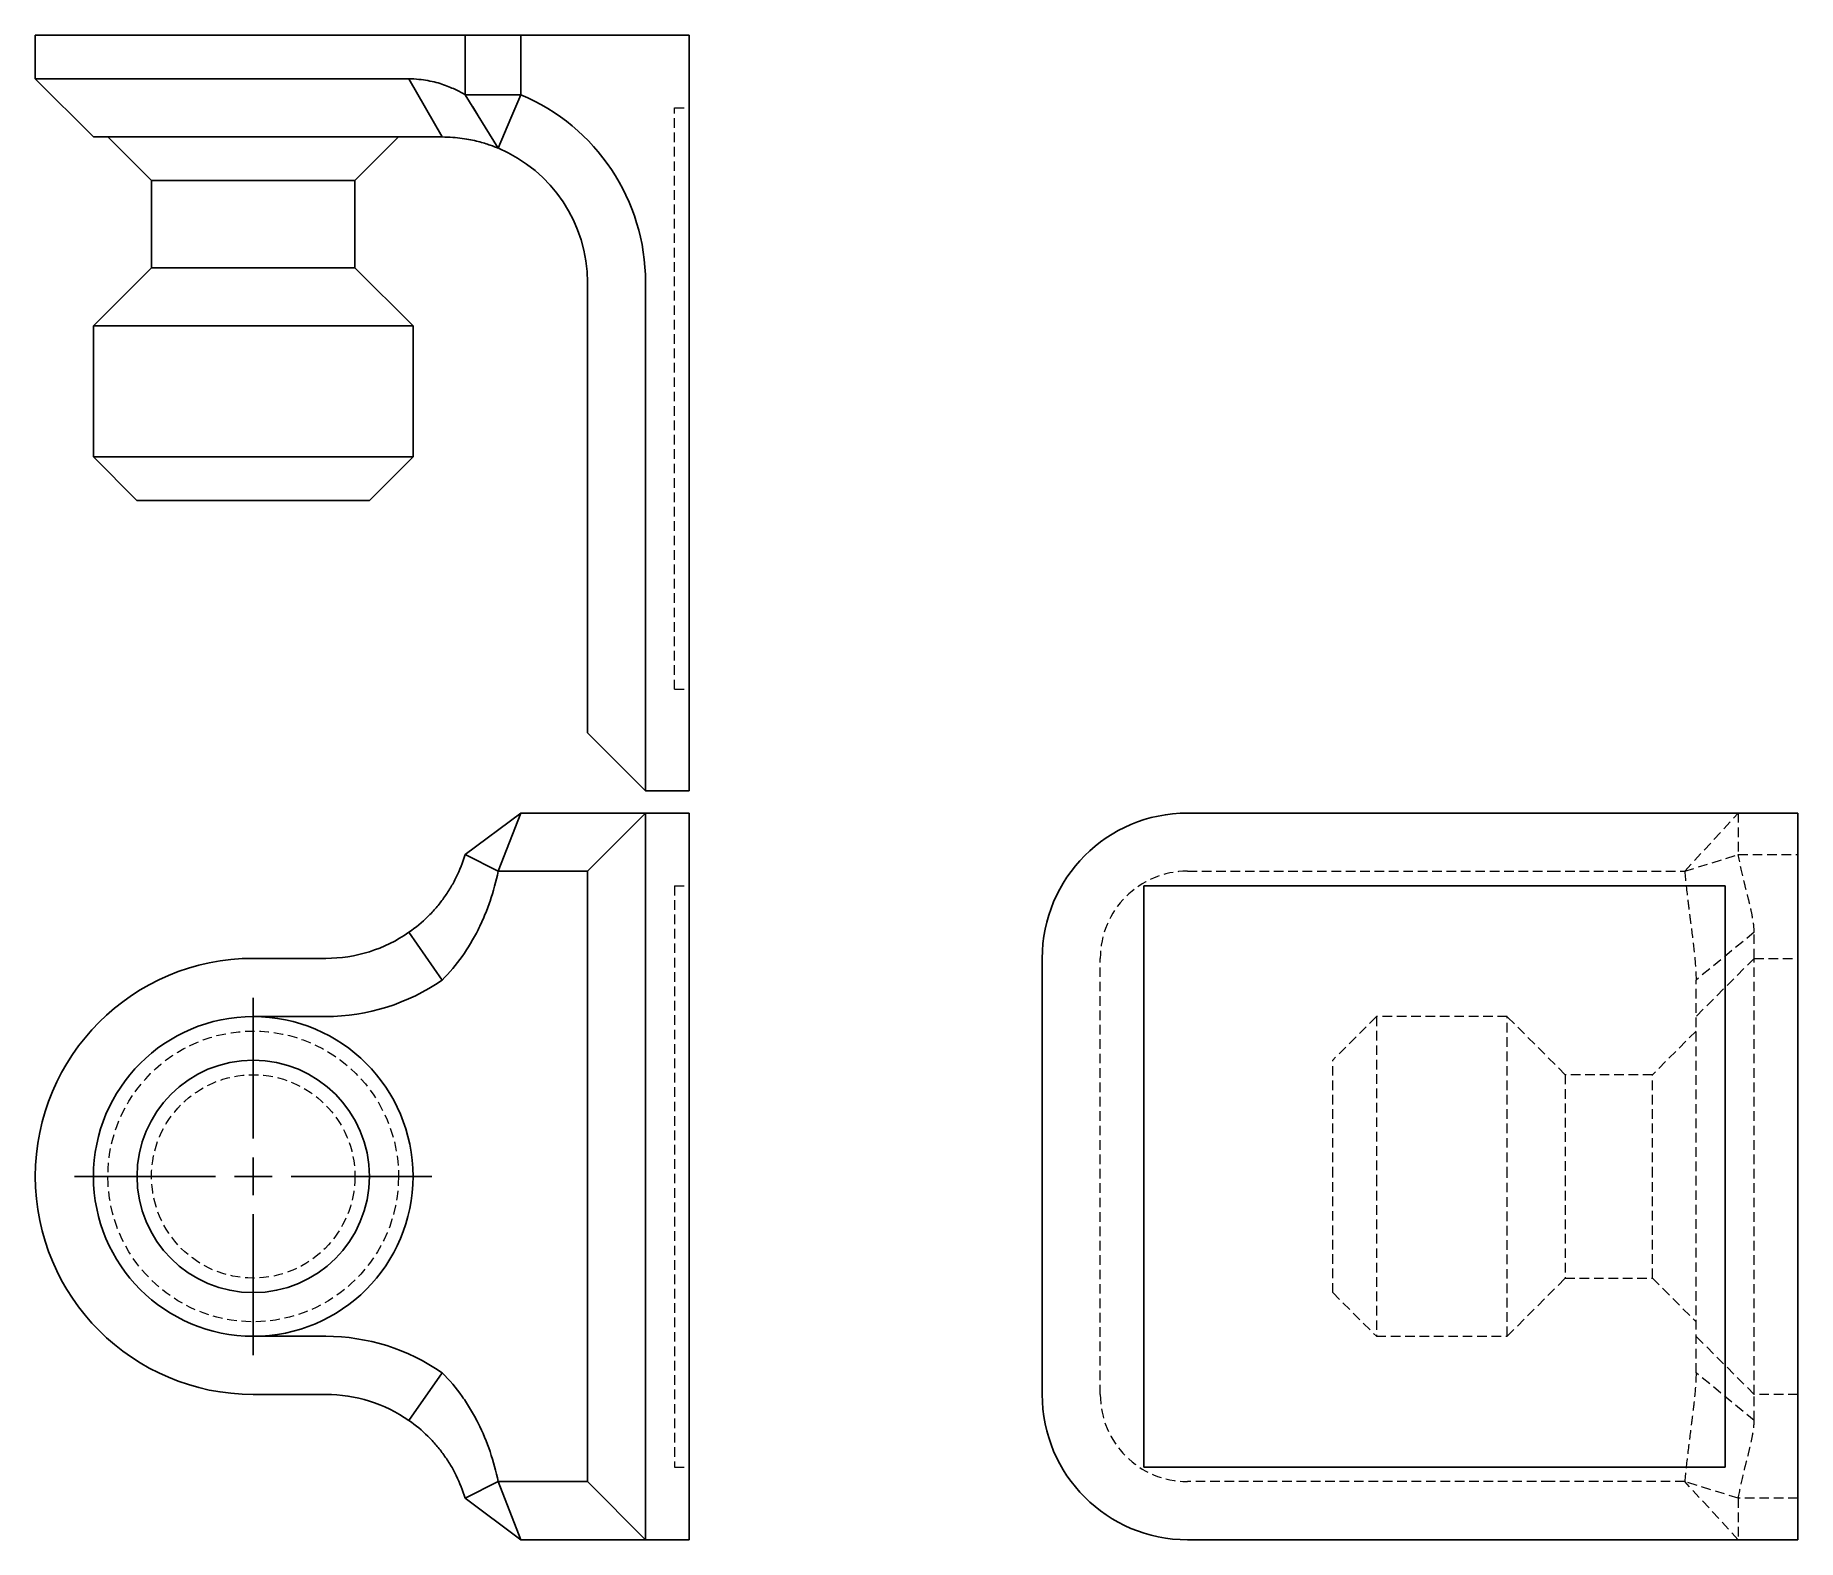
# Model space of a CAD drawing. Header units: millimetres. Extents: x 40 to 273, y 9 to 208.
import ezdxf

# ---------------------------------------------------------------- set-up
doc = ezdxf.new("R2010")
doc.units = ezdxf.units.MM
doc.linetypes.add('HIDDEN', pattern=[1.905, 1.27, -0.635])
doc.layers.add('10', color=7, linetype='Continuous')

# ---------------------------------------------------------------- blocks, each defined once
blk = doc.blocks.new('SW_CENTERMARKSYMBOL_0')
at = {"layer": '10', "color": 0}
for p, q in [((0, 5), (0, 23.65)), ((0, 0), (0, 2.5)), ((-5, 0), (-23.65, 0)), ((0, 0), (-2.5, 0)), ((0, 0), (0, -2.5)), ((0, 0), (2.5, 0)), ((5, 0), (23.65, 0)), ((0, -5), (0, -23.65))]:
    blk.add_line(p, q, dxfattribs=at)

msp = doc.modelspace()

# ---------------------------------------------------------------- linework, layer by layer
at = {"color": 7, "linetype": 'Continuous', "lineweight": 25}
for p, q in [((39.73, 208), (39.73, 202.23)), ((39.73, 208), (68.58, 208)), ((68.58, 208), (78.19, 208)), ((78.19, 208), (96.62, 208)), ((96.62, 200.13), (96.62, 208)), ((96.62, 208), (103.99, 208)), ((103.99, 208), (103.99, 200.13)), ((126.27, 208), (103.99, 208)), ((126.27, 127.23), (126.27, 208)), ((39.73, 202.23), (47.42, 194.54)), ((39.73, 202.23), (68.58, 202.23)), ((68.58, 202.23), (78.19, 202.23)), ((78.19, 202.23), (89.18, 202.23)), ((89.18, 202.23), (93.58, 194.54)), ((103.99, 200.13), (96.62, 200.13)), ((101.02, 193.04), (96.62, 200.13)), ((68.58, 194.54), (47.42, 194.54)), ((49.35, 194.54), (55.12, 188.77)), ((78.19, 194.54), (68.58, 194.54)), ((93.58, 194.54), (78.19, 194.54)), ((82.04, 188.77), (87.81, 194.54)), ((55.12, 188.77), (55.12, 177.23)), ((82.04, 188.77), (55.12, 188.77)), ((82.04, 177.23), (82.04, 188.77)), ((55.12, 177.23), (47.42, 169.54)), ((55.12, 177.23), (82.04, 177.23)), ((89.73, 169.54), (82.04, 177.23)), ((112.81, 127.23), (112.81, 175.31)), ((120.5, 175.31), (120.5, 127.23)), ((47.42, 169.54), (47.42, 152.23)), ((89.73, 169.54), (47.42, 169.54)), ((89.73, 152.23), (89.73, 169.54)), ((47.42, 152.23), (53.19, 146.46)), ((47.42, 152.23), (89.73, 152.23)), ((83.96, 146.46), (89.73, 152.23)), ((83.96, 146.46), (53.19, 146.46)), ((112.81, 115.69), (112.81, 127.23)), ((120.5, 127.23), (120.5, 108)), ((126.27, 127.23), (126.27, 108)), ((112.81, 115.69), (120.5, 108)), ((126.27, 108), (120.5, 108)), ((103.99, 105.08), (96.62, 99.58)), ((101.02, 97.38), (103.99, 105.08)), ((103.99, 105.08), (120.5, 105.08)), ((112.81, 97.38), (120.5, 105.08)), ((120.5, 105.08), (120.5, 85.85)), ((120.5, 105.08), (126.27, 105.08)), ((126.27, 105.08), (126.27, 85.85)), ((192.23, 105.08), (273, 105.08)), ((273, 105.08), (273, 8.92)), ((101.02, 97.38), (96.62, 99.58)), ((112.81, 97.38), (101.02, 97.38)), ((112.81, 85.85), (112.81, 97.38)), ((186.46, 95.46), (263.38, 95.46)), ((186.46, 95.46), (186.46, 18.54)), ((263.38, 95.46), (263.38, 18.54)), ((89.18, 89.3), (93.58, 82.98)), ((68.58, 85.85), (78.19, 85.85)), ((112.81, 28.15), (112.81, 85.85)), ((120.5, 85.85), (120.5, 28.15)), ((126.27, 85.85), (126.27, 28.15)), ((173, 85.85), (173, 28.15)), ((78.19, 78.15), (68.58, 78.15)), ((68.58, 35.85), (78.19, 35.85)), ((89.18, 24.7), (93.58, 31.02)), ((78.19, 28.15), (68.58, 28.15)), ((112.81, 16.62), (112.81, 28.15)), ((120.5, 28.15), (120.5, 8.92)), ((126.27, 28.15), (126.27, 8.92)), ((96.62, 14.42), (101.02, 16.62)), ((101.02, 16.62), (112.81, 16.62)), ((103.99, 8.92), (101.02, 16.62)), ((112.81, 16.62), (120.5, 8.92)), ((186.46, 18.54), (263.38, 18.54)), ((96.62, 14.42), (103.99, 8.92)), ((120.5, 8.92), (103.99, 8.92)), ((126.27, 8.92), (120.5, 8.92)), ((192.23, 8.92), (273, 8.92))]:
    msp.add_line(p, q, dxfattribs=at)
at = {"color": 7, "linetype": 'HIDDEN', "lineweight": 18}
for p, q in [((96.62, 200.13), (101.02, 193.04)), ((96.62, 200.13), (103.99, 200.13)), ((124.35, 121.46), (124.35, 198.38)), ((124.35, 198.38), (126.27, 198.38)), ((124.35, 121.46), (126.27, 121.46)), ((258.04, 97.38), (265.13, 105.08)), ((265.13, 105.08), (265.13, 99.58)), ((258.04, 97.38), (265.13, 99.58)), ((265.13, 99.58), (273, 99.58)), ((192.23, 97.38), (240.31, 97.38)), ((240.31, 97.38), (258.04, 97.38)), ((124.35, 95.46), (126.27, 95.46)), ((124.35, 95.46), (124.35, 18.54)), ((267.23, 89.3), (259.54, 82.98)), ((267.23, 85.85), (267.23, 89.3)), ((180.69, 28.15), (180.69, 85.85)), ((267.23, 85.85), (259.54, 78.15)), ((267.23, 85.85), (273, 85.85)), ((267.23, 28.15), (267.23, 85.85)), ((259.54, 31.02), (259.54, 82.98)), ((217.23, 78.15), (211.46, 72.38)), ((217.23, 78.15), (217.23, 57)), ((234.54, 78.15), (217.23, 78.15)), ((234.54, 57), (234.54, 78.15)), ((242.23, 70.46), (234.54, 78.15)), ((259.54, 76.23), (253.77, 70.46)), ((211.46, 57), (211.46, 72.38)), ((242.23, 70.46), (242.23, 57)), ((253.77, 70.46), (242.23, 70.46)), ((253.77, 57), (253.77, 70.46)), ((211.46, 41.62), (211.46, 57)), ((217.23, 57), (217.23, 35.85)), ((234.54, 35.85), (234.54, 57)), ((242.23, 57), (242.23, 43.54)), ((253.77, 43.54), (253.77, 57)), ((234.54, 35.85), (242.23, 43.54)), ((242.23, 43.54), (253.77, 43.54)), ((253.77, 43.54), (259.54, 37.77)), ((211.46, 41.62), (217.23, 35.85)), ((217.23, 35.85), (234.54, 35.85)), ((267.23, 28.15), (259.54, 35.85)), ((267.23, 24.7), (259.54, 31.02)), ((273, 28.15), (267.23, 28.15)), ((267.23, 24.7), (267.23, 28.15)), ((124.35, 18.54), (126.27, 18.54)), ((240.31, 16.62), (192.23, 16.62)), ((258.04, 16.62), (240.31, 16.62)), ((265.13, 8.92), (258.04, 16.62)), ((265.13, 14.42), (258.04, 16.62)), ((265.13, 14.42), (265.13, 8.92)), ((273, 14.42), (265.13, 14.42))]:
    msp.add_line(p, q, dxfattribs=at)
at = {"color": 7, "linetype": 'Continuous', "lineweight": 25, "flags": 128}
msp.add_lwpolyline([(101.02, 193.04), (102.68, 197.01), (103.99, 200.13)], dxfattribs=at)
at = {"color": 7, "linetype": 'Continuous', "lineweight": 25}
for radius in [21.15, 15.38]:
    msp.add_circle((68.58, 57), radius, dxfattribs=at)
at = {"color": 7, "linetype": 'HIDDEN', "lineweight": 18}
for radius in [19.23, 13.46]:
    msp.add_circle((68.58, 57), radius, dxfattribs=at)
at = {"color": 7, "linetype": 'Continuous', "lineweight": 25}
for centre, radius, start, end in [((93.58, 175.31), 26.92, 0, 67.2391), ((93.58, 175.31), 19.23, 0, 67.2367), ((192.23, 85.85), 19.23, 90, 180), ((78.19, 105.08), 19.23, 270, 304.8499), ((68.58, 57), 28.85, 90, 270), ((78.19, 105.08), 26.92, 270, 304.8499), ((78.19, 8.92), 26.92, 55.1501, 90), ((78.19, 8.92), 19.23, 55.1501, 90), ((192.23, 28.15), 19.23, 180, 270)]:
    msp.add_arc(centre, radius, start, end, dxfattribs=at)
at = {"color": 7, "linetype": 'HIDDEN', "lineweight": 18}
for centre, start, end in [((192.23, 85.85), 90, 180), ((192.23, 28.15), 180, 270)]:
    msp.add_arc(centre, 11.54, start, end, dxfattribs=at)
at = {"color": 7, "linetype": 'Continuous', "lineweight": 25}
for points, knots in [([(89.18, 202.23), (90.09, 202.23), (90.92, 202.14), (92.07, 201.93), (92.44, 201.85), (93.14, 201.66), (93.47, 201.56), (94.1, 201.34), (94.4, 201.22), (94.95, 200.99), (95.21, 200.88), (95.92, 200.53), (96.31, 200.32), (96.62, 200.13)], [0, 0, 0, 0, 0.25, 0.25, 0.375, 0.375, 0.5, 0.5, 0.625, 0.625, 0.75, 0.75, 1, 1, 1, 1]), ([(101.02, 193.04), (100.73, 193.16), (100.37, 193.31), (99.7, 193.54), (99.46, 193.62), (98.93, 193.78), (98.65, 193.86), (97.73, 194.1), (97.03, 194.24), (95.45, 194.46), (94.57, 194.54), (93.58, 194.54)], [0, 0, 0, 0, 0.25, 0.25, 0.375, 0.375, 0.5, 0.5, 0.75, 0.75, 1, 1, 1, 1]), ([(89.18, 89.3), (90.09, 89.93), (90.92, 90.62), (92.07, 91.75), (92.44, 92.15), (93.14, 92.97), (93.47, 93.39), (94.1, 94.26), (94.4, 94.71), (94.95, 95.63), (95.21, 96.1), (95.92, 97.54), (96.31, 98.54), (96.62, 99.58)], [0, 0, 0, 0, 0.25, 0.25, 0.375, 0.375, 0.5, 0.5, 0.625, 0.625, 0.75, 0.75, 1, 1, 1, 1]), ([(101.02, 97.38), (100.73, 96.04), (100.37, 94.72), (99.7, 92.78), (99.46, 92.14), (98.93, 90.87), (98.65, 90.25), (97.73, 88.42), (97.03, 87.23), (95.45, 85), (94.57, 83.95), (93.58, 82.98)], [0, 0, 0, 0, 0.25, 0.25, 0.375, 0.375, 0.5, 0.5, 0.75, 0.75, 1, 1, 1, 1]), ([(93.58, 31.02), (94.57, 30.05), (95.45, 29), (96.63, 27.33), (97, 26.76), (97.7, 25.59), (98.03, 24.98), (98.95, 23.14), (99.48, 21.88), (100.37, 19.28), (100.73, 17.96), (101.02, 16.62)], [0, 0, 0, 0, 0.25, 0.25, 0.375, 0.375, 0.5, 0.5, 0.75, 0.75, 1, 1, 1, 1]), ([(96.62, 14.42), (96.31, 15.46), (95.92, 16.45), (95.22, 17.89), (94.96, 18.35), (94.41, 19.27), (94.11, 19.72), (93.49, 20.59), (93.15, 21.02), (92.45, 21.84), (92.08, 22.24), (90.92, 23.38), (90.09, 24.08), (89.18, 24.7)], [0, 0, 0, 0, 0.25, 0.25, 0.375, 0.375, 0.5, 0.5, 0.625, 0.625, 0.75, 0.75, 1, 1, 1, 1])]:
    msp.add_open_spline(points, degree=3, knots=knots, dxfattribs=at)
at = {"color": 7, "linetype": 'HIDDEN', "lineweight": 18}
for points, knots in [([(267.23, 89.3), (267.23, 89.93), (267.14, 90.62), (266.93, 91.75), (266.85, 92.15), (266.66, 92.97), (266.56, 93.39), (266.34, 94.26), (266.22, 94.71), (265.99, 95.63), (265.88, 96.1), (265.53, 97.54), (265.32, 98.54), (265.13, 99.58)], [0, 0, 0, 0, 0.25, 0.25, 0.375, 0.375, 0.5, 0.5, 0.625, 0.625, 0.75, 0.75, 1, 1, 1, 1]), ([(258.04, 97.38), (258.16, 96.04), (258.31, 94.72), (258.54, 92.78), (258.62, 92.14), (258.78, 90.87), (258.86, 90.25), (259.1, 88.42), (259.24, 87.23), (259.46, 85), (259.54, 83.95), (259.54, 82.98)], [0, 0, 0, 0, 0.25, 0.25, 0.375, 0.375, 0.5, 0.5, 0.75, 0.75, 1, 1, 1, 1]), ([(259.54, 31.02), (259.54, 30.05), (259.46, 29), (259.3, 27.33), (259.23, 26.76), (259.09, 25.59), (259.02, 24.98), (258.78, 23.14), (258.62, 21.88), (258.31, 19.28), (258.16, 17.96), (258.04, 16.62)], [0, 0, 0, 0, 0.25, 0.25, 0.375, 0.375, 0.5, 0.5, 0.75, 0.75, 1, 1, 1, 1]), ([(265.13, 14.42), (265.32, 15.46), (265.53, 16.45), (265.87, 17.89), (265.99, 18.35), (266.22, 19.27), (266.33, 19.72), (266.55, 20.59), (266.65, 21.02), (266.84, 21.84), (266.93, 22.24), (267.14, 23.38), (267.23, 24.08), (267.23, 24.7)], [0, 0, 0, 0, 0.25, 0.25, 0.375, 0.375, 0.5, 0.5, 0.625, 0.625, 0.75, 0.75, 1, 1, 1, 1])]:
    msp.add_open_spline(points, degree=3, knots=knots, dxfattribs=at)

# ---------------------------------------------------------------- block references
at = {"layer": '10'}
msp.add_blockref('SW_CENTERMARKSYMBOL_0', (68.58, 57), dxfattribs=at)

doc.saveas('drawing.dxf')
